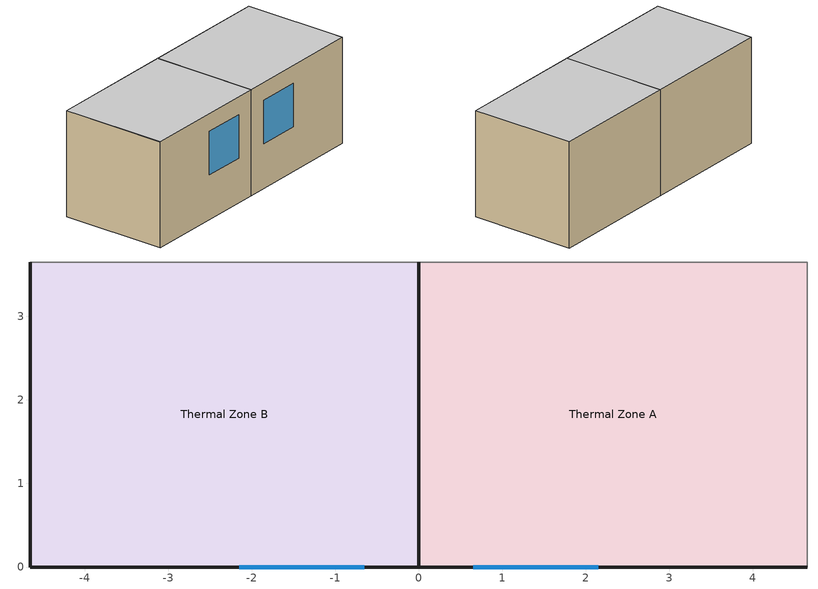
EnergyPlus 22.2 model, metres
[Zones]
Thermal Zone A
 floor adiabatic (Interior Floor): 4.65,3.65 4.65,0 0,0 0,3.65 z-0.01
 wall outside (ASHRAE 189.1-2009 ExtWall Mass ClimateZone 3): 0,0 4.65,0 z-0.01:3.65
 wall outside (Interior Wall): 0,3.65 0,0 z0:3.65
 wall adiabatic (Interior Wall): 4.65,0 4.65,3.65 0,3.65 z-0.01:3.65; 0,3.65 0,0 z-0.01:0
 window (ASHRAE 189.1-2009 ExtWindow ClimateZone 4): 0.65,0 2.15,0 z1.54:3.04
 ceiling adiabatic (Interior Ceiling 1): 4.65,0 4.65,3.65 0,3.65 0,0 z3.65
Thermal Zone B
 floor adiabatic (Interior Floor): 0,3.65 0,0 -4.65,0 -4.65,3.65 z-0.01
 wall outside (ASHRAE 189.1-2009 ExtWall Mass ClimateZone 3): -4.65,0 0,0 z-0.01:3.65; -4.65,3.65 -4.65,0 / 0,0 0,3.65 z-0.01:3.64
 wall adiabatic (Interior Wall): 0,3.65 -4.65,3.65 z-0.01:3.65; -4.65,3.65 -4.65,0 z3.64:3.65
 window (ASHRAE 189.1-2009 ExtWindow ClimateZone 4): -2.15,0 -0.65,0 z1.54:3.04
 ceiling adiabatic (Interior Ceiling 1): 0,0 0,3.65 -4.65,3.65 -4.65,0 z3.65
[Building]
Single Sided Demo Building: 0, Suburbs, 0.04, 0.4, FullInteriorAndExterior, 25, 6
[Site:GroundTemperature:BuildingSurface]
19.905, 19.922, 19.91, 19.932, 19.949, 20.038, 20.327, 20.062, 20.443, 20.088, 19.986, 19.948
[Site:Location]
San Francisco Intl Ap_CA_USA Design_Conditions: 37.62, -122.4, -8, 2
[SizingPeriod:DesignDay]
SAN_FRANCISCO Ann Clg 1% Condns DB=>MWB: 9, 21, SummerDesignDay, 25.6, 9, , , WetBulb, 16.6, , , , , 101265, 5.8, 310, No, No, No, ASHRAEClearSky, , , , , 1
SAN_FRANCISCO Ann Htg 99% Condns DB: 1, 21, WinterDesignDay, 4.4, 0, , , WetBulb, 4.4, , , , , 101265, 2.4, 140, No, No, No, ASHRAEClearSky, , , , , 0
[Construction]
ASHRAE 189.1-2009 ExtWall Mass ClimateZone 3: 1IN Stucco, 8IN Concrete HW, Wall Insulation [36], 1/2IN Gypsum
ASHRAE 189.1-2009 ExtWindow ClimateZone 4: Theoretical Glass [202]
Interior Ceiling 1: M11 100mm lightweight concrete, F05 Ceiling air space resistance, F16 Acoustic tile
Interior Floor: F16 Acoustic tile, F05 Ceiling air space resistance, M11 100mm lightweight concrete
Interior Wall: G01a 19mm gypsum board, F04 Wall air space resistance, G01a 19mm gypsum board
[Material]
1/2IN Gypsum: Smooth, 0.0127, 0.16, 784.9, 830, 0.9, 0.4, 0.4
1IN Stucco: Smooth, 0.0253, 0.6918, 1858, 837, 0.9, 0.92, 0.92
8IN Concrete HW: MediumRough, 0.2033, 1.7296, 2243, 837, 0.9, 0.65, 0.65
F16 Acoustic tile: MediumSmooth, 0.0191, 0.06, 368, 590, 0.9, 0.3, 0.3
G01a 19mm gypsum board: MediumSmooth, 0.019, 0.16, 800, 1090, 0.9, 0.4, 0.4
M11 100mm lightweight concrete: MediumRough, 0.1016, 0.53, 1280, 840, 0.9, 0.5, 0.5
Wall Insulation [36]: MediumRough, 0.0566, 0.0432, 91, 837, 0.9, 0.5, 0.5
[Material:AirGap]
F04 Wall air space resistance: 0.15
F05 Ceiling air space resistance: 0.18
[WindowMaterial:Glazing]
Theoretical Glass [202]: SpectralAverage, , 0.003, 0.2325, 0.7175, 0, 0.3192, 0.6308, 0, 0, 0.9, 0.9, 0.0192, 1, No
[Zone]
Thermal Zone A: 0, 0, 0, -0.00990623, , 1, , , , , , Yes
Thermal Zone B: 0, -4.65, 0, -0.00990623, , 1, , , , , , Yes
[ZoneVentilation:WindandStackOpenArea]
ZoneVentilation:WindandStackOpenArea 1: Thermal Zone A, 0.5, , Autocalculate, 0
ZoneVentilation:WindandStackOpenArea 2: Thermal Zone B, 0.5, Nat Vent Sched, Autocalculate, 0
[Schedule:Compact]
Nat Vent Sched: Fraction, Through: 12/31, For: AllDays, Until: 13:00, 1, Until: 24:00, 0
